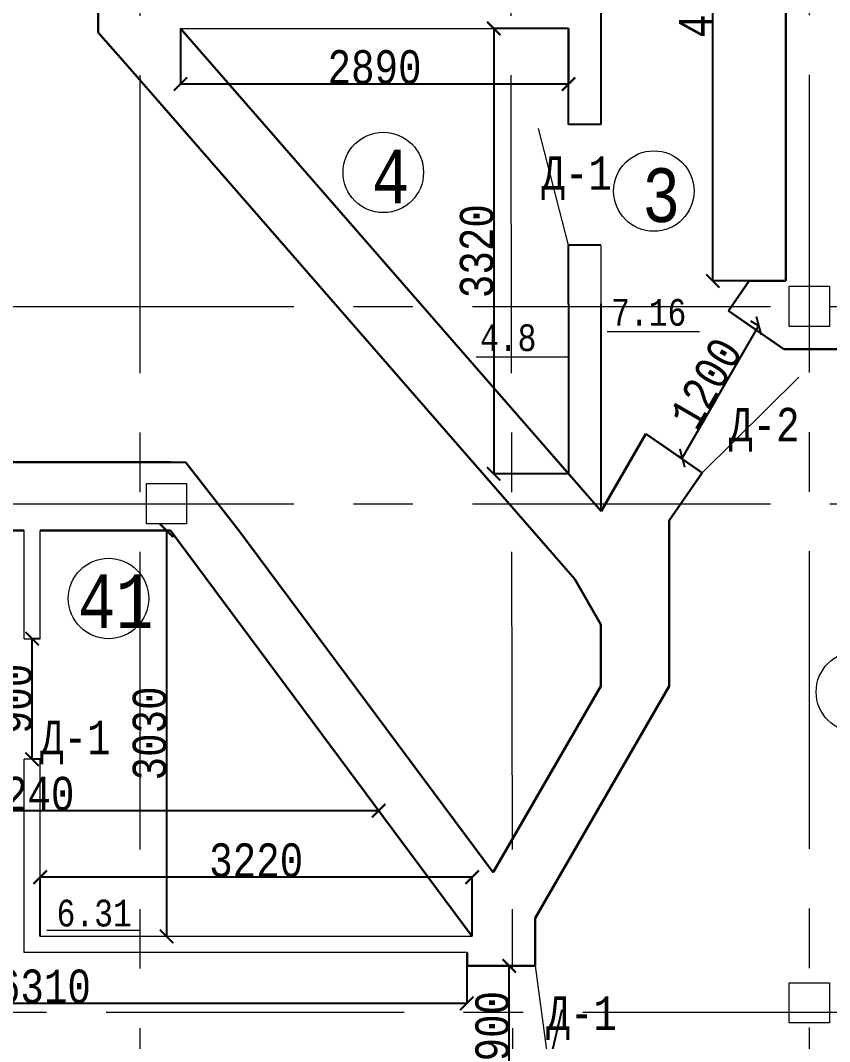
# Model space of a CAD drawing. Header units: millimetres. Extents: x -689206 to 4969298, y -1019800 to 703299.
# Drawn here: x 59353 to 65390, y -347960 to -340338 of the extents above; entities that cross this region are included whole.
import ezdxf

# ---------------------------------------------------------------- set-up
doc = ezdxf.new("R2010")
doc.units = ezdxf.units.MM
doc.linetypes.add('JIS_02_4.0', pattern=[5.5, 4, -1.5])
doc.linetypes.add('осеваяX2', pattern=[101.6, 63.5, -12.7, 12.7, -12.7])
for name, color, linetype, lineweight in [('несущие', 7, 'Continuous', 30), ('РАЗМЕРЫ', 7, 'Continuous', 9), ('сваи', 7, 'JIS_02_4.0', 30), ('стены', 7, 'Continuous', 20)]:
    doc.layers.add(name, color=color, linetype=linetype, lineweight=lineweight)
doc.layers.add('четотам', color=7, linetype='Continuous')
doc.styles.add('Аннотативный', font='isocteur.ttf', dxfattribs={"width": 0.7, "height": 250})
doc.dimstyles.new('Аннотативный', dxfattribs={"dimscale": 0, "dimtxt": 250, "dimasz": 100, "dimexe": 1.25, "dimexo": 0.625, "dimtad": 1, "dimdec": 0, "dimtxsty": 'Аннотативный', "dimblk": 'ARCHTICK', "dimcen": 2.5, "dimadec": 0, "dimazin": 0, "dimtfac": 1, "dimtdec": 0, "dimtmove": 0, "dimatfit": 3, "dimfxl": 1, "dimarcsym": 0})

# ---------------------------------------------------------------- blocks, each defined once
blk = doc.blocks.new('_ArchTick')
at = {"color": 0, "linetype": 'ByBlock', "const_width": 0.15}
blk.add_lwpolyline([(-0.5, -0.5), (0.5, 0.5)], dxfattribs=at)
blk = doc.blocks.new('*D1771')
at = {"layer": 'Defpoints', "color": 0, "linetype": 'ByBlock', "lineweight": 5, "transparency": 16777216}
for p in [(62682.7, -347395.4), (56372.7, -347675.4), (56372.7, -347675.4)]:
    blk.add_point(p, dxfattribs=at)
at = {"layer": 'РАЗМЕРЫ', "color": 0, "linetype": 'ByBlock', "lineweight": -2, "transparency": 16777216}
for p, q in [((62682.7, -347396), (62682.7, -347676.6)), ((56372.7, -347674.7), (56372.7, -347674.1)), ((62682.7, -347675.4), (56372.7, -347675.4))]:
    blk.add_line(p, q, dxfattribs=at)
at = {"layer": 'РАЗМЕРЫ', "color": 0, "linetype": 'ByBlock', "lineweight": -2, "transparency": 16777216, "xscale": 100, "yscale": 100, "zscale": 100, "rotation": 180}
blk.add_blockref('_ArchTick', (56372.7, -347675.4), dxfattribs=at)
at = {"layer": 'РАЗМЕРЫ', "color": 0, "linetype": 'ByBlock', "lineweight": -2, "transparency": 16777216, "xscale": 100, "yscale": 100, "zscale": 100}
blk.add_blockref('_ArchTick', (62682.7, -347675.4), dxfattribs=at)
at = {"layer": 'РАЗМЕРЫ', "color": 0, "linetype": 'ByBlock', "lineweight": 9, "transparency": 16777216, "insert": (59527.7, -347549.7), "char_height": 250, "attachment_point": 5, "style": 'Аннотативный'}
blk.add_mtext('6310', dxfattribs=at)
blk = doc.blocks.new('*D1846')
at = {"layer": 'Defpoints', "color": 0, "linetype": 'ByBlock', "lineweight": 20, "transparency": 16777216}
for p in [(56783.4, -346242), (62025.8, -346236.6), (62025.8, -346236.6)]:
    blk.add_point(p, dxfattribs=at)
at = {"layer": 'РАЗМЕРЫ', "color": 0, "linetype": 'ByBlock', "lineweight": -2, "transparency": 16777216}
for p, q in [((56783.4, -346241.3), (56783.4, -346235.3)), ((56783.4, -346236.6), (62025.8, -346236.6)), ((62025.8, -346235.9), (62025.8, -346235.3))]:
    blk.add_line(p, q, dxfattribs=at)
at = {"layer": 'РАЗМЕРЫ', "color": 0, "linetype": 'ByBlock', "lineweight": -2, "transparency": 16777216, "xscale": 100, "yscale": 100, "zscale": 100, "rotation": 180}
blk.add_blockref('_ArchTick', (56783.4, -346236.6), dxfattribs=at)
at = {"layer": 'РАЗМЕРЫ', "color": 0, "linetype": 'ByBlock', "lineweight": -2, "transparency": 16777216, "xscale": 100, "yscale": 100, "zscale": 100}
blk.add_blockref('_ArchTick', (62025.8, -346236.6), dxfattribs=at)
at = {"layer": 'РАЗМЕРЫ', "color": 0, "linetype": 'ByBlock', "lineweight": 5, "transparency": 16777216, "insert": (59404.6, -346110.9), "char_height": 250, "attachment_point": 5, "style": 'Аннотативный'}
blk.add_mtext('5240', dxfattribs=at)
blk = doc.blocks.new('*D1849')
at = {"layer": 'Defpoints', "color": 0, "linetype": 'ByBlock', "lineweight": 20, "transparency": 16777216}
for p in [(63442.7, -340398.4), (62884.2, -343722.8), (63442.7, -343722.8)]:
    blk.add_point(p, dxfattribs=at)
at = {"layer": 'РАЗМЕРЫ', "color": 0, "linetype": 'ByBlock', "lineweight": -2, "transparency": 16777216}
for p, q in [((63442.1, -340398.4), (62883, -340398.4)), ((62884.2, -340398.4), (62884.2, -343722.8)), ((63442.1, -343722.8), (62883, -343722.8))]:
    blk.add_line(p, q, dxfattribs=at)
at = {"layer": 'РАЗМЕРЫ', "color": 0, "linetype": 'ByBlock', "lineweight": -2, "transparency": 16777216, "xscale": 100, "yscale": 100, "zscale": 100}
for p, rotation in [((62884.2, -340398.4), 90), ((62884.2, -343722.8), 270)]:
    blk.add_blockref('_ArchTick', p, dxfattribs=dict(at, rotation=rotation))
at = {"layer": 'РАЗМЕРЫ', "color": 0, "linetype": 'ByBlock', "lineweight": 5, "transparency": 16777216, "insert": (62758.6, -342060.6), "char_height": 250, "attachment_point": 5, "rotation": 90, "style": 'Аннотативный'}
blk.add_mtext('3320', dxfattribs=at)
blk = doc.blocks.new('*D1850')
at = {"layer": 'Defpoints', "color": 0, "linetype": 'ByBlock', "lineweight": 20, "transparency": 16777216}
for p in [(60547.2, -340398.4), (63442.7, -340398.4), (60547.2, -340813)]:
    blk.add_point(p, dxfattribs=at)
at = {"layer": 'РАЗМЕРЫ', "color": 0, "linetype": 'ByBlock', "lineweight": -2, "transparency": 16777216}
for p, q in [((60547.2, -340399), (60547.2, -340814.3)), ((63442.7, -340399), (63442.7, -340814.3)), ((63442.7, -340813), (60547.2, -340813))]:
    blk.add_line(p, q, dxfattribs=at)
at = {"layer": 'РАЗМЕРЫ', "color": 0, "linetype": 'ByBlock', "lineweight": -2, "transparency": 16777216, "xscale": 100, "yscale": 100, "zscale": 100, "rotation": 180}
blk.add_blockref('_ArchTick', (60547.2, -340813), dxfattribs=at)
at = {"layer": 'РАЗМЕРЫ', "color": 0, "linetype": 'ByBlock', "lineweight": -2, "transparency": 16777216, "xscale": 100, "yscale": 100, "zscale": 100}
blk.add_blockref('_ArchTick', (63442.7, -340813), dxfattribs=at)
at = {"layer": 'РАЗМЕРЫ', "color": 0, "linetype": 'ByBlock', "lineweight": 5, "transparency": 16777216, "insert": (61995, -340687.4), "char_height": 250, "attachment_point": 5, "style": 'Аннотативный'}
blk.add_mtext('2890', dxfattribs=at)
blk = doc.blocks.new('*D1853')
at = {"layer": 'Defpoints', "color": 0, "linetype": 'ByBlock', "lineweight": 20, "transparency": 16777216}
for p in [(64518.9, -337953.3), (65062.8, -337953.3), (65062.8, -342282.8)]:
    blk.add_point(p, dxfattribs=at)
at = {"layer": 'РАЗМЕРЫ', "color": 0, "linetype": 'ByBlock', "lineweight": -2, "transparency": 16777216}
for p, q in [((65062.1, -337953.3), (64517.6, -337953.3)), ((64518.9, -342282.8), (64518.9, -337953.3)), ((65062.1, -342282.8), (64517.6, -342282.8))]:
    blk.add_line(p, q, dxfattribs=at)
at = {"layer": 'РАЗМЕРЫ', "color": 0, "linetype": 'ByBlock', "lineweight": -2, "transparency": 16777216, "xscale": 100, "yscale": 100, "zscale": 100}
for p, rotation in [((64518.9, -337953.3), 90), ((64518.9, -342282.8), 270)]:
    blk.add_blockref('_ArchTick', p, dxfattribs=dict(at, rotation=rotation))
at = {"layer": 'РАЗМЕРЫ', "color": 0, "linetype": 'ByBlock', "lineweight": 5, "transparency": 16777216, "insert": (64393.3, -340118.1), "char_height": 250, "attachment_point": 5, "rotation": 90, "style": 'Аннотативный'}
blk.add_mtext('4330', dxfattribs=at)
blk = doc.blocks.new('*D1872')
at = {"layer": 'Defpoints', "color": 0, "lineweight": 20, "ltscale": 15000, "transparency": 16777216}
for p in [(59440, -344953), (59500, -344953), (59500, -345853)]:
    blk.add_point(p, dxfattribs=at)
at = {"layer": 'сваи', "color": 0, "lineweight": -2, "ltscale": 15000, "transparency": 16777216}
for p, q in [((59499.4, -344953), (59438.8, -344953)), ((59440, -345853), (59440, -344953)), ((59499.4, -345853), (59438.8, -345853))]:
    blk.add_line(p, q, dxfattribs=at)
at = {"layer": 'сваи', "color": 0, "lineweight": -2, "ltscale": 15000, "transparency": 16777216, "xscale": 100, "yscale": 100, "zscale": 100}
for p, rotation in [((59440, -344953), 90), ((59440, -345853), 270)]:
    blk.add_blockref('_ArchTick', p, dxfattribs=dict(at, rotation=rotation))
at = {"layer": 'сваи', "color": 0, "lineweight": 5, "ltscale": 15000, "transparency": 16777216, "insert": (59314.4, -345403), "char_height": 250, "attachment_point": 5, "rotation": 90, "style": 'Аннотативный'}
blk.add_mtext('900', dxfattribs=at)
blk = doc.blocks.new('*D1873')
at = {"layer": 'Defpoints', "color": 0, "lineweight": 20, "ltscale": 15000, "transparency": 16777216}
for p in [(59500, -346733), (59500, -347175.4), (62723.5, -347175.4)]:
    blk.add_point(p, dxfattribs=at)
at = {"layer": 'сваи', "color": 0, "lineweight": -2, "ltscale": 15000, "transparency": 16777216}
for p, q in [((59500, -347174.7), (59500, -346731.8)), ((62723.5, -346733), (59500, -346733)), ((62723.5, -347174.7), (62723.5, -346731.8))]:
    blk.add_line(p, q, dxfattribs=at)
at = {"layer": 'сваи', "color": 0, "lineweight": -2, "ltscale": 15000, "transparency": 16777216, "xscale": 100, "yscale": 100, "zscale": 100, "rotation": 180}
blk.add_blockref('_ArchTick', (59500, -346733), dxfattribs=at)
at = {"layer": 'сваи', "color": 0, "lineweight": -2, "ltscale": 15000, "transparency": 16777216, "xscale": 100, "yscale": 100, "zscale": 100}
blk.add_blockref('_ArchTick', (62723.5, -346733), dxfattribs=at)
at = {"layer": 'сваи', "color": 0, "lineweight": 5, "ltscale": 15000, "transparency": 16777216, "insert": (61111.8, -346607.4), "char_height": 250, "attachment_point": 5, "style": 'Аннотативный'}
blk.add_mtext('3220', dxfattribs=at)
blk = doc.blocks.new('*D1874')
at = {"layer": 'Defpoints', "color": 0, "lineweight": 20, "ltscale": 15000, "transparency": 16777216}
for p in [(60442.7, -344145.4), (60442.7, -347175.4), (60442.7, -347175.4)]:
    blk.add_point(p, dxfattribs=at)
at = {"layer": 'сваи', "color": 0, "lineweight": -2, "ltscale": 15000, "transparency": 16777216}
for p, q in [((60442.7, -344145.4), (60442.7, -347175.4)), ((60443.3, -344145.4), (60444, -344145.4)), ((60443.3, -347175.4), (60444, -347175.4))]:
    blk.add_line(p, q, dxfattribs=at)
at = {"layer": 'сваи', "color": 0, "lineweight": -2, "ltscale": 15000, "transparency": 16777216, "xscale": 100, "yscale": 100, "zscale": 100}
for p, rotation in [((60442.7, -344145.4), 90), ((60442.7, -347175.4), 270)]:
    blk.add_blockref('_ArchTick', p, dxfattribs=dict(at, rotation=rotation))
at = {"layer": 'сваи', "color": 0, "lineweight": 5, "ltscale": 15000, "transparency": 16777216, "insert": (60317.1, -345660.4), "char_height": 250, "attachment_point": 5, "rotation": 90, "style": 'Аннотативный'}
blk.add_mtext('3030', dxfattribs=at)
blk = doc.blocks.new('*D2179')
at = {"layer": 'Defpoints', "color": 0, "linetype": 'ByBlock', "lineweight": 5, "ltscale": 35, "transparency": 16777216}
for p in [(62999.8, -347395.4), (63070, -347395.4), (63029.8, -348295.4)]:
    blk.add_point(p, dxfattribs=at)
at = {"layer": 'сваи', "color": 0, "linetype": 'ByBlock', "lineweight": -2, "ltscale": 35, "transparency": 16777216}
for p, q in [((63069.4, -347395.4), (62998.6, -347395.4)), ((62999.8, -348295.4), (62999.8, -347395.4)), ((63029.2, -348295.4), (62998.6, -348295.4))]:
    blk.add_line(p, q, dxfattribs=at)
at = {"layer": 'сваи', "color": 0, "linetype": 'ByBlock', "lineweight": -2, "ltscale": 35, "transparency": 16777216, "xscale": 100, "yscale": 100, "zscale": 100}
for p, rotation in [((62999.8, -347395.4), 90), ((62999.8, -348295.4), 270)]:
    blk.add_blockref('_ArchTick', p, dxfattribs=dict(at, rotation=rotation))
at = {"layer": 'сваи', "color": 0, "linetype": 'ByBlock', "lineweight": 5, "ltscale": 35, "transparency": 16777216, "insert": (62874.2, -347845.4), "char_height": 250, "attachment_point": 5, "rotation": 90, "style": 'Аннотативный'}
blk.add_mtext('900', dxfattribs=at)
blk = doc.blocks.new('*D2190')
at = {"layer": 'Defpoints', "color": 0, "linetype": 'ByBlock', "lineweight": 5, "ltscale": 35, "transparency": 16777216}
for p in [(64800.3, -342581.2), (64861.9, -342616.7), (64229.7, -343569.5)]:
    blk.add_point(p, dxfattribs=at)
at = {"layer": 'РАЗМЕРЫ', "color": 0, "linetype": 'ByBlock', "lineweight": -2, "ltscale": 35, "transparency": 16777216}
for p, q in [((64800.9, -342581.5), (64863, -342617.3)), ((64291.3, -343605.1), (64861.9, -342616.7)), ((64230.2, -343569.9), (64292.4, -343605.7))]:
    blk.add_line(p, q, dxfattribs=at)
at = {"layer": 'РАЗМЕРЫ', "color": 0, "linetype": 'ByBlock', "lineweight": -2, "ltscale": 35, "transparency": 16777216, "xscale": 100, "yscale": 100, "zscale": 100}
for p, rotation in [((64861.9, -342616.7), 59.99999999999949), ((64291.3, -343605.1), 239.9999999999995)]:
    blk.add_blockref('_ArchTick', p, dxfattribs=dict(at, rotation=rotation))
at = {"layer": 'РАЗМЕРЫ', "color": 0, "linetype": 'ByBlock', "lineweight": 5, "ltscale": 35, "transparency": 16777216, "insert": (64467.8, -343048.1), "char_height": 250, "attachment_point": 5, "rotation": 60, "style": 'Аннотативный'}
blk.add_mtext('1200', dxfattribs=at)

msp = doc.modelspace()

# ---------------------------------------------------------------- linework, layer by layer
at = {"layer": 'несущие', "color": 0}
for p, q in [((64967.4, -342282.8), (65062.8, -342282.8)), ((65050, -342792.8), (68411.5, -342792.8)), ((64439.6, -343714.4), (64127.8, -343499.2)), ((59210, -343635.4), (60471.5, -343635.4)), ((60471.5, -343635.4), (60587, -343637.8)), ((60981.5, -344145.4), (60587, -343637.8)), ((64192.7, -344072.1), (64439.6, -343714.4)), ((59380, -344145.4), (59270, -344145.4)), ((60471.5, -344145.4), (59500, -344145.4)), ((59799.5, -344145.4), (60471.5, -344145.4)), ((62723.5, -347175.4), (60471.5, -344145.4)), ((62879.6, -346699.2), (60981.5, -344145.4)), ((62885.8, -346688.6), (62879.6, -346699.2))]:
    msp.add_line(p, q, dxfattribs=at)
at = {"layer": 'РАЗМЕРЫ', "linetype": 'осеваяX2', "lineweight": 5, "ltscale": 35}
for p, q in [((62994.8, -330080), (63074.9, -379917.7)), ((65238.8, -330076.4), (65238.8, -379917.7)), ((108442.7, -347743.3), (41390, -347743.3))]:
    msp.add_line(p, q, dxfattribs=at)
at = {"layer": 'РАЗМЕРЫ', "lineweight": 30}
for p, q in [((59932.7, -340427.3), (59932.7, -340202.9)), ((60187.7, -340720.1), (59932.7, -340427.3)), ((63488.3, -344509.5), (63682.7, -344846.3))]:
    msp.add_line(p, q, dxfattribs=at)
at = {"layer": 'РАЗМЕРЫ', "linetype": 'ByBlock', "lineweight": 13}
msp.add_line((60547.2, -340398.4), (63442.7, -340398.4), dxfattribs=at)
at = {"layer": 'РАЗМЕРЫ', "linetype": 'ByBlock', "lineweight": 9}
msp.add_line((63442.7, -342014.8), (63217.1, -341144.6), dxfattribs=at)
at = {"layer": 'РАЗМЕРЫ', "linetype": 'ByBlock', "lineweight": 25}
for p, q in [((63682.7, -341114.8), (63442.7, -341114.8)), ((63682.7, -342014.8), (63442.7, -342014.8))]:
    msp.add_line(p, q, dxfattribs=at)
at = {"layer": 'РАЗМЕРЫ', "linetype": 'ByBlock', "lineweight": 30, "ltscale": 35}
for p, q in [((64635.4, -342506.7), (64789.9, -342282.8)), ((64789.9, -342282.8), (64967.4, -342282.8)), ((65050, -342792.8), (64635.4, -342506.7)), ((64019.8, -343424.7), (63686.3, -344002.4)), ((64439.6, -343714.4), (64019.8, -343424.7))]:
    msp.add_line(p, q, dxfattribs=at)
at = {"layer": 'РАЗМЕРЫ'}
for p, q in [((63730.6, -342660.1), (64419.9, -342660.1)), ((62752.4, -342849.2), (63441.6, -342849.2)), ((59548.5, -347128.2), (60237.7, -347128.2))]:
    msp.add_line(p, q, dxfattribs=at)
at = {"layer": 'РАЗМЕРЫ', "linetype": 'ByBlock', "lineweight": 5, "ltscale": 35}
msp.add_line((64439.6, -343714.4), (65160, -343000), dxfattribs=at)
at = {"layer": 'сваи', "lineweight": 13, "ltscale": 15000}
for p, q in [((59380, -344953), (59380, -344145.4)), ((59500, -344953), (59500, -344145.4)), ((59380, -344953), (59500, -344953)), ((59380, -347295.4), (59380, -345853)), ((59500, -345853), (59380, -345853)), ((59500, -347175.4), (59500, -345853)), ((62723.5, -347175.4), (59500, -347175.4)), ((62685.4, -347295.4), (59380, -347295.4))]:
    msp.add_line(p, q, dxfattribs=at)
at = {"layer": 'сваи', "linetype": 'ByBlock', "lineweight": 9, "ltscale": 35}
msp.add_line((63192.7, -347395.4), (63293.7, -348148.3), dxfattribs=at)
at = {"layer": 'стены', "linetype": 'осеваяX2', "lineweight": 5, "ltscale": 35}
for p, q in [((60242.7, -330080), (60242.7, -379917.7)), ((41390, -342472.8), (108442.7, -342472.8)), ((41390, -343945.4), (108442.7, -343945.4))]:
    msp.add_line(p, q, dxfattribs=at)
at = {"layer": 'стены', "lineweight": 30}
for p, q in [((65062.8, -342282.8), (65062.8, -337953.3)), ((60547.2, -340398.4), (63686.3, -344002.4)), ((60187.7, -340720.1), (63488.3, -344509.5)), ((64192.7, -344072.1), (64439.6, -343714.4)), ((64192.7, -344508.3), (64192.7, -344072.1)), ((64192.7, -345308.3), (64192.7, -344508.3)), ((63682.7, -344846.3), (63682.7, -345308.3)), ((63682.7, -345308.3), (62885.8, -346688.6)), ((63192.7, -347040.4), (64192.7, -345308.3)), ((63192.7, -347295.4), (63192.7, -347040.4)), ((62685.4, -347395.4), (62685.4, -347295.4)), ((63192.7, -347295.4), (63192.7, -347395.4)), ((62682.7, -347395.4), (63190, -347395.4))]:
    msp.add_line(p, q, dxfattribs=at)
at = {"layer": 'стены', "lineweight": 25}
for p, q in [((63682.7, -339776.2), (63682.7, -341114.8)), ((63442.7, -341114.8), (63442.7, -340398.4)), ((63442.7, -342453.3), (63442.7, -342014.8)), ((63442.7, -342453.3), (63442.7, -343718.3)), ((63682.7, -342453.3), (63682.7, -343999.4))]:
    msp.add_line(p, q, dxfattribs=at)
at = {"layer": 'стены'}
for p, q in [((63682.7, -342014.8), (63682.7, -342453.3)), ((64439.6, -343714.4), (64192.7, -344072.1)), ((64439.6, -343714.4), (64192.7, -344072.1)), ((63682.7, -345308.3), (63182.7, -346174.3)), ((64192.7, -345308.3), (63692.7, -346174.3))]:
    msp.add_line(p, q, dxfattribs=at)
at = {"layer": 'стены', "color": 7, "lineweight": 25, "true_color": 0xffffff}
msp.add_line((63192.7, -348575.4), (63394.7, -347721.2), dxfattribs=at)
at = {"layer": 'стены', "lineweight": 20}
for points in [[(65088.8, -342322.8), (65388.8, -342322.8), (65388.8, -342622.8), (65088.8, -342622.8)], [(60292.7, -343795.4), (60592.7, -343795.4), (60592.7, -344095.4), (60292.7, -344095.4)], [(65088.8, -347521.6), (65388.8, -347521.6), (65388.8, -347821.6), (65088.8, -347821.6)]]:
    msp.add_lwpolyline(points, close=True, dxfattribs=at)
at = {"layer": 'четотам', "lineweight": 13}
for centre in [(62060.3, -341472.9), (64079, -341611.7), (60010, -344653), (65589.9, -345349.9)]:
    msp.add_circle(centre, 300, dxfattribs=at)

# ---------------------------------------------------------------- texts
at = {"layer": 'РАЗМЕРЫ', "lineweight": 13, "ltscale": 150, "char_height": 401.1, "width": 1460, "attachment_point": 1, "style": 'Аннотативный'}
for s, insert in [('4', (61974.5, -341303.1)), ('3', (63993.2, -341441.9)), ('41', (59782, -344473.1))]:
    msp.add_mtext(s, dxfattribs=dict(at, insert=insert))
at = {"layer": 'РАЗМЕРЫ', "lineweight": 20, "ltscale": 150, "char_height": 250, "width": 922.913, "attachment_point": 1, "style": 'Аннотативный'}
for s, insert in [('Д-1', (63240, -341352.5)), ('Д-2', (64640.1, -343230.4)), ('Д-1', (59500, -345565.5)), ('Д-1', (63277, -347623.2))]:
    msp.add_mtext(s, dxfattribs=dict(at, insert=insert))
at = {"layer": 'РАЗМЕРЫ', "char_height": 200, "width": 656.117, "attachment_point": 1, "style": 'Аннотативный'}
for s, insert in [('7.16', (63759.9, -342417.2)), ('4.8', (62781.7, -342606.4)), ('6.31', (59622.1, -346901.2))]:
    msp.add_mtext(s, dxfattribs=dict(at, insert=insert))

# ---------------------------------------------------------------- dimensions: what is measured, and where the dimension line sits
at = {"layer": 'РАЗМЕРЫ', "linetype": 'ByBlock', "lineweight": 5}
for base, p1, p2, text, picture, middle in [((64518.9, -337953.3), (65062.8, -342282.8), (65062.8, -337953.3), '4330', '*D1853', (64393.3, -340118.1)), ((62884.2, -343722.8), (63442.7, -340398.4), (63442.7, -343722.8), '3320', '*D1849', (62758.6, -342060.6))]:
    dim = msp.add_linear_dim(base=base, p1=p1, p2=p2, angle=90, text=text, dimstyle='Аннотативный', dxfattribs=at)
    dim.commit()
    dim.dimension.update_dxf_attribs({"geometry": picture, "text_midpoint": middle})
dim = msp.add_linear_dim(base=(60547.2, -340813), p1=(63442.7, -340398.4), p2=(60547.2, -340398.4), text='2890', dimstyle='Аннотативный', dxfattribs=at)
dim.commit()
dim.dimension.update_dxf_attribs({"geometry": '*D1850', "text_midpoint": (61995, -340813), "dimtype": 160})
at = {"layer": 'РАЗМЕРЫ', "linetype": 'ByBlock', "lineweight": 5, "ltscale": 35}
dim = msp.add_aligned_dim(p1=(64229.7, -343569.5), p2=(64800.3, -342581.2), distance=-71.1, text='1200', dimstyle='Аннотативный', dxfattribs=at)
dim.commit()
dim.dimension.update_dxf_attribs({"geometry": '*D2190', "text_midpoint": (64467.8, -343048.1)})
at = {"layer": 'РАЗМЕРЫ', "linetype": 'ByBlock', "lineweight": 5}
dim = msp.add_linear_dim(base=(62025.8, -346236.6), p1=(56783.4, -346242), p2=(62025.8, -346236.6), text='5240', dimstyle='Аннотативный', dxfattribs=at)
dim.commit()
dim.dimension.update_dxf_attribs({"geometry": '*D1846', "text_midpoint": (59404.6, -346110.9)})
at = {"layer": 'РАЗМЕРЫ', "color": 18, "linetype": 'ByBlock', "lineweight": 9, "true_color": 0x000000}
dim = msp.add_linear_dim(base=(56372.7, -347675.4), p1=(62682.7, -347395.4), p2=(56372.7, -347675.4), dimstyle='Аннотативный', dxfattribs=at)
dim.commit()
dim.dimension.update_dxf_attribs({"geometry": '*D1771', "text_midpoint": (59527.7, -347549.7)})
at = {"layer": 'сваи', "lineweight": 5, "ltscale": 15000}
for base, p1, p2, picture, middle in [((60442.7, -347175.4), (60442.7, -344145.4), (60442.7, -347175.4), '*D1874', (60317.1, -345660.4)), ((59440, -344953), (59500, -345853), (59500, -344953), '*D1872', (59314.4, -345403))]:
    dim = msp.add_linear_dim(base=base, p1=p1, p2=p2, angle=90, dimstyle='Аннотативный', dxfattribs=at)
    dim.commit()
    dim.dimension.update_dxf_attribs({"geometry": picture, "text_midpoint": middle})
dim = msp.add_linear_dim(base=(59500, -346733), p1=(62723.5, -347175.4), p2=(59500, -347175.4), text='3220', dimstyle='Аннотативный', dxfattribs=at)
dim.commit()
dim.dimension.update_dxf_attribs({"geometry": '*D1873', "text_midpoint": (61111.8, -346607.4)})
at = {"layer": 'сваи', "linetype": 'ByBlock', "lineweight": 5, "ltscale": 35}
dim = msp.add_linear_dim(base=(62999.8, -347395.4), p1=(63029.8, -348295.4), p2=(63070, -347395.4), angle=90, dimstyle='Аннотативный', dxfattribs=at)
dim.commit()
dim.dimension.update_dxf_attribs({"geometry": '*D2179', "text_midpoint": (62874.2, -347845.4)})

doc.saveas('drawing.dxf')
